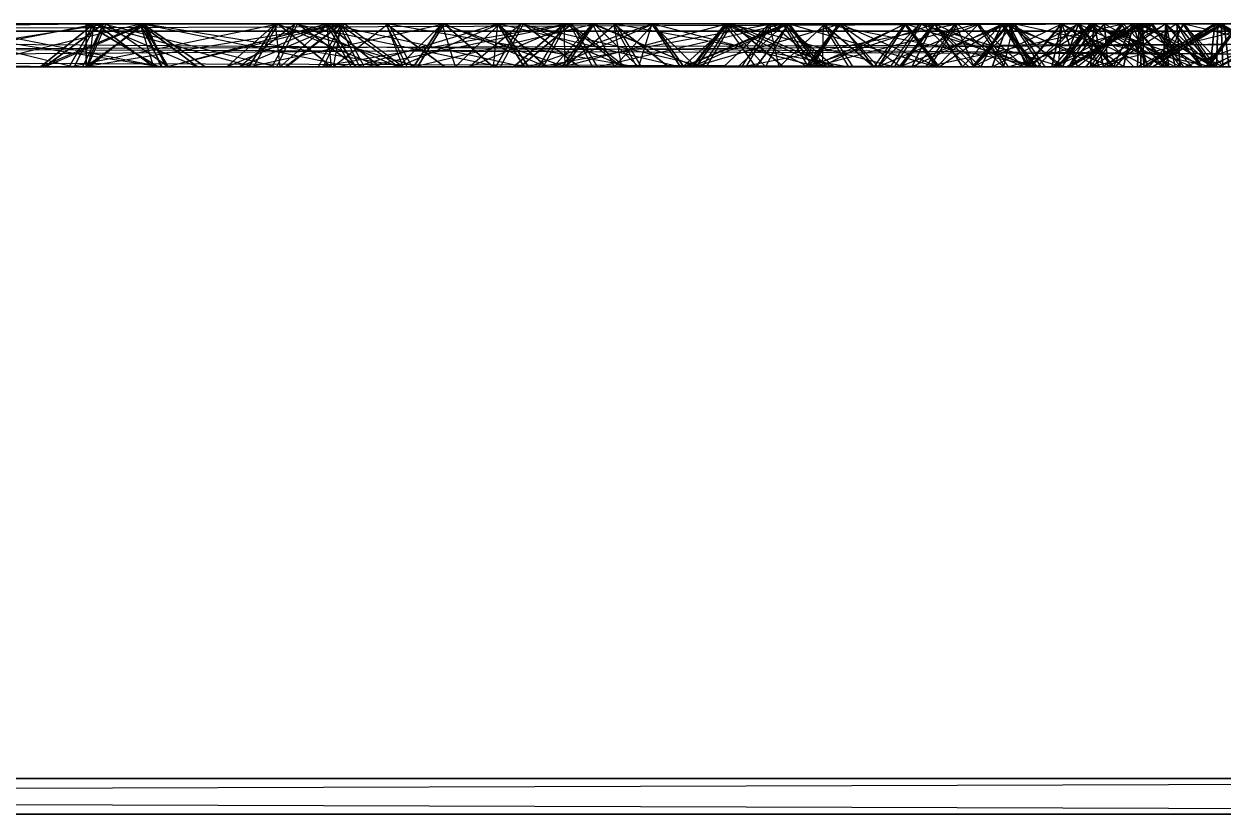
# Model space of a CAD drawing. Extents: x -14.5 to 19.3, y -2 to 15.6.
# Drawn here: x 4.485 to 6.171, y -0.55 to 0.56 of the extents above; entities that cross this region are included whole.
import ezdxf

# ---------------------------------------------------------------- set-up
doc = ezdxf.new("R2010")
doc.units = 0
doc.layers.add('UB3D', color=1, linetype='CONTINUOUS')

msp = doc.modelspace()

# ---------------------------------------------------------------- linework, layer by layer
at = {"layer": 'UB3D', "color": 2}
for points in [[(-12.573002, 0.56, 1.4732), (-12.573002, 0.5, 1.4224), (6.053666, 0.56, 1.4732)], [(-12.573002, 0.5, 1.4224), (6.053666, 0.56, 1.4732), (6.053666, 0.5, 1.4224)], [(-12.573002, 0.5, 1.6256), (-12.573002, 0.56, 1.5748), (6.053666, 0.5, 1.6256)], [(-12.573002, 0.56, 1.5748), (6.053666, 0.5, 1.6256), (6.053666, 0.56, 1.5748)], [(-12.573002, 0.56, 1.4732), (-12.573002, 0.56, 1.5748), (6.053666, 0.56, 1.4732)], [(-12.573002, 0.56, 1.5748), (6.053666, 0.56, 1.4732), (6.053666, 0.56, 1.5748)], [(-12.573002, 0.56, -13.7668), (-12.573002, 0.5, -13.8176), (6.053664, 0.56, -13.7668)], [(-12.573002, 0.5, -13.8176), (6.053664, 0.56, -13.7668), (6.053664, 0.5, -13.8176)], [(-12.573002, 0.5, -13.6144), (-12.573002, 0.56, -13.6652), (6.053664, 0.5, -13.6144)], [(-12.573002, 0.56, -13.6652), (6.053664, 0.5, -13.6144), (6.053664, 0.56, -13.6652)], [(-12.573002, 0.56, -13.7668), (-12.573002, 0.56, -13.6652), (6.053664, 0.56, -13.7668)], [(-12.573002, 0.56, -13.6652), (6.053664, 0.56, -13.7668), (6.053664, 0.56, -13.6652)], [(-0.508, 0.56, 2.785532), (-0.508, 0.5, 2.734732), (4.572, 0.56, 2.785532)], [(-0.508, 0.5, 2.734732), (4.572, 0.56, 2.785532), (4.572, 0.5, 2.734732)], [(-0.508, 0.5, 2.937932), (-0.508, 0.56, 2.887132), (4.572, 0.5, 2.937932)], [(-0.508, 0.56, 2.887132), (4.572, 0.5, 2.937932), (4.572, 0.56, 2.887132)], [(-0.508, 0.56, 2.785532), (-0.508, 0.56, 2.887132), (4.572, 0.56, 2.785532)], [(-0.508, 0.56, 2.887132), (4.572, 0.56, 2.785532), (4.572, 0.56, 2.887132)], [(4.242075, 0.56, 11.019267), (4.216292, 0.5, 10.975496), (4.60006, 0.56, 10.808397)], [(4.216292, 0.5, 10.975496), (4.60006, 0.56, 10.808397), (4.574277, 0.5, 10.764626)], [(4.242075, 0.56, 11.019267), (4.293639, 0.56, 11.106807), (4.60006, 0.56, 10.808397)], [(4.307808, 0.56, 10.112053), (4.276883, 0.5, 10.071751), (4.586153, 0.56, 9.898472)], [(4.276883, 0.5, 10.071751), (4.586153, 0.56, 9.898472), (4.555228, 0.5, 9.85817)], [(4.276883, 0.5, 3.644248), (4.307808, 0.56, 3.603946), (4.555228, 0.5, 3.857829)], [(4.319422, 0.5, 11.150578), (4.293639, 0.56, 11.106807), (4.677407, 0.5, 10.939708)], [(4.293639, 0.56, 11.106807), (4.677407, 0.5, 10.939708), (4.651624, 0.56, 10.895937)], [(4.293639, 0.56, 11.106807), (4.60006, 0.56, 10.808397), (4.651624, 0.56, 10.895937)], [(4.307808, 0.56, 10.112053), (4.369656, 0.56, 10.192657), (4.586153, 0.56, 9.898472)], [(4.307808, 0.56, 3.603946), (4.555228, 0.5, 3.857829), (4.586153, 0.56, 3.817527)], [(4.369656, 0.56, 3.523342), (4.307808, 0.56, 3.603946), (4.648001, 0.56, 3.736923)], [(4.307808, 0.56, 3.603946), (4.648001, 0.56, 3.736923), (4.586153, 0.56, 3.817527)], [(4.400581, 0.5, 10.232959), (4.369656, 0.56, 10.192657), (4.678926, 0.5, 10.019378)], [(4.369656, 0.56, 10.192657), (4.678926, 0.5, 10.019378), (4.648001, 0.56, 9.979076)], [(4.369656, 0.56, 10.192657), (4.586153, 0.56, 9.898472), (4.648001, 0.56, 9.979076)], [(4.369656, 0.56, 3.523342), (4.400581, 0.5, 3.48304), (4.648001, 0.56, 3.736923)], [(4.400581, 0.5, 3.48304), (4.648001, 0.56, 3.736923), (4.678926, 0.5, 3.696621)], [(4.507851, 0.5, 9.96996), (4.582758, 0.56, 9.901321), (4.548438, 0.5, 9.863867)], [(4.507851, 0.5, 9.96996), (4.576489, 0.5, 10.044866), (4.582758, 0.56, 9.901321)], [(4.507851, 0.5, 3.746039), (4.548438, 0.5, 3.852132), (4.582758, 0.56, 3.814678)], [(4.576489, 0.5, 3.671133), (4.507851, 0.5, 3.746039), (4.651396, 0.56, 3.739772)], [(4.507851, 0.5, 3.746039), (4.651396, 0.56, 3.739772), (4.582758, 0.56, 3.814678)], [(4.513481, 0.5, 2.847169), (4.567568, 0.5, 2.947057), (4.596706, 0.56, 2.905444)], [(4.571755, 0.5, 2.763945), (4.513481, 0.5, 2.847169), (4.65498, 0.56, 2.82222)], [(4.513481, 0.5, 2.847169), (4.65498, 0.56, 2.82222), (4.596706, 0.56, 2.905444)], [(4.513629, 0.5, 10.869809), (4.596343, 0.56, 10.81081), (4.566843, 0.5, 10.769453)], [(4.513629, 0.5, 10.869809), (4.572627, 0.5, 10.952523), (4.596343, 0.56, 10.81081)], [(4.582758, 0.56, 9.901321), (4.548438, 0.5, 9.863867), (4.841428, 0.56, 9.664294)], [(4.548438, 0.5, 9.863867), (4.841428, 0.56, 9.664294), (4.807108, 0.5, 9.62684)], [(4.548438, 0.5, 3.852132), (4.582758, 0.56, 3.814678), (4.807108, 0.5, 4.089159)], [(4.586153, 0.56, 9.898472), (4.555228, 0.5, 9.85817), (4.666757, 0.5, 9.836623)], [(4.555228, 0.5, 3.857829), (4.586153, 0.56, 3.817527), (4.666757, 0.5, 3.879376)], [(4.596343, 0.56, 10.81081), (4.566843, 0.5, 10.769453), (4.934588, 0.56, 10.569543)], [(4.566843, 0.5, 10.769453), (4.934588, 0.56, 10.569543), (4.905088, 0.5, 10.528186)], [(4.567568, 0.5, 2.947057), (4.596706, 0.56, 2.905444), (4.839868, 0.5, 3.137724)], [(4.571755, 0.5, 2.763945), (4.65498, 0.56, 2.82222), (4.684118, 0.5, 2.780607)], [(4.572, 0.56, 2.785532), (4.572, 0.5, 2.734732), (4.6736, 0.5, 2.785532)], [(4.572, 0.5, 2.937932), (4.572, 0.56, 2.887132), (4.6736, 0.5, 2.887132)], [(4.572, 0.56, 2.785532), (4.572, 0.56, 2.887132), (4.6736, 0.5, 2.785532)], [(4.572, 0.56, 2.887132), (4.6736, 0.5, 2.785532), (4.6736, 0.5, 2.887132)], [(4.572627, 0.5, 10.952523), (4.684841, 0.5, 10.934881), (4.655341, 0.56, 10.893524)], [(4.572627, 0.5, 10.952523), (4.596343, 0.56, 10.81081), (4.655341, 0.56, 10.893524)], [(4.60006, 0.56, 10.808397), (4.574277, 0.5, 10.764626), (4.687601, 0.5, 10.756832)], [(4.576489, 0.5, 10.044866), (4.685716, 0.5, 10.013681), (4.651396, 0.56, 9.976227)], [(4.576489, 0.5, 10.044866), (4.582758, 0.56, 9.901321), (4.651396, 0.56, 9.976227)], [(4.576489, 0.5, 3.671133), (4.651396, 0.56, 3.739772), (4.685716, 0.5, 3.702318)], [(4.582758, 0.56, 9.901321), (4.651396, 0.56, 9.976227), (4.841428, 0.56, 9.664294)], [(4.582758, 0.56, 3.814678), (4.807108, 0.5, 4.089159), (4.841428, 0.56, 4.051705)], [(4.651396, 0.56, 3.739772), (4.582758, 0.56, 3.814678), (4.910066, 0.56, 3.976799)], [(4.582758, 0.56, 3.814678), (4.910066, 0.56, 3.976799), (4.841428, 0.56, 4.051705)], [(4.586153, 0.56, 9.898472), (4.648001, 0.56, 9.979076), (4.666757, 0.5, 9.836623)], [(4.648001, 0.56, 3.736923), (4.586153, 0.56, 3.817527), (4.728605, 0.5, 3.798772)], [(4.586153, 0.56, 3.817527), (4.728605, 0.5, 3.798772), (4.666757, 0.5, 3.879376)], [(4.596343, 0.56, 10.81081), (4.655341, 0.56, 10.893524), (4.934588, 0.56, 10.569543)], [(4.596706, 0.56, 2.905444), (4.839868, 0.5, 3.137724), (4.869006, 0.56, 3.096111)], [(4.65498, 0.56, 2.82222), (4.596706, 0.56, 2.905444), (4.92728, 0.56, 3.012887)], [(4.596706, 0.56, 2.905444), (4.92728, 0.56, 3.012887), (4.869006, 0.56, 3.096111)], [(4.60006, 0.56, 10.808397), (4.651624, 0.56, 10.895937), (4.687601, 0.5, 10.756832)], [(4.678926, 0.5, 10.019378), (4.648001, 0.56, 9.979076), (4.728605, 0.5, 9.917227)], [(4.648001, 0.56, 9.979076), (4.666757, 0.5, 9.836623), (4.728605, 0.5, 9.917227)], [(4.648001, 0.56, 3.736923), (4.678926, 0.5, 3.696621), (4.728605, 0.5, 3.798772)], [(4.685716, 0.5, 10.013681), (4.651396, 0.56, 9.976227), (4.944386, 0.5, 9.776654)], [(4.651396, 0.56, 9.976227), (4.944386, 0.5, 9.776654), (4.910066, 0.56, 9.7392)], [(4.651396, 0.56, 9.976227), (4.841428, 0.56, 9.664294), (4.910066, 0.56, 9.7392)], [(4.651396, 0.56, 3.739772), (4.685716, 0.5, 3.702318), (4.910066, 0.56, 3.976799)], [(4.677407, 0.5, 10.939708), (4.651624, 0.56, 10.895937), (4.739165, 0.5, 10.844372)], [(4.651624, 0.56, 10.895937), (4.687601, 0.5, 10.756832), (4.739165, 0.5, 10.844372)], [(4.65498, 0.56, 2.82222), (4.684118, 0.5, 2.780607), (4.92728, 0.56, 3.012887)], [(4.684841, 0.5, 10.934881), (4.655341, 0.56, 10.893524), (5.023086, 0.5, 10.693614)], [(4.655341, 0.56, 10.893524), (5.023086, 0.5, 10.693614), (4.993586, 0.56, 10.652257)], [(4.655341, 0.56, 10.893524), (4.934588, 0.56, 10.569543), (4.993586, 0.56, 10.652257)], [(4.684118, 0.5, 2.780607), (4.92728, 0.56, 3.012887), (4.956418, 0.5, 2.971274)], [(4.685716, 0.5, 3.702318), (4.910066, 0.56, 3.976799), (4.944386, 0.5, 3.939345)], [(4.769655, 0.5, 9.742335), (4.838294, 0.56, 9.667428), (4.80084, 0.5, 9.633108)], [(4.769655, 0.5, 9.742335), (4.844561, 0.5, 9.810973), (4.838294, 0.56, 9.667428)], [(4.769655, 0.5, 3.973664), (4.80084, 0.5, 4.082891), (4.838294, 0.56, 4.048571)], [(4.844561, 0.5, 3.905026), (4.769655, 0.5, 3.973664), (4.9132, 0.56, 3.979933)], [(4.769655, 0.5, 3.973664), (4.9132, 0.56, 3.979933), (4.838294, 0.56, 4.048571)], [(4.787435, 0.5, 3.029072), (4.833518, 0.5, 3.132895), (4.865831, 0.56, 3.093697)], [(4.852059, 0.5, 2.950676), (4.787435, 0.5, 3.029072), (4.930455, 0.56, 3.015301)], [(4.787435, 0.5, 3.029072), (4.930455, 0.56, 3.015301), (4.865831, 0.56, 3.093697)], [(4.838294, 0.56, 9.667428), (4.80084, 0.5, 9.633108), (5.075321, 0.56, 9.408758)], [(4.80084, 0.5, 9.633108), (5.075321, 0.56, 9.408758), (5.037867, 0.5, 9.374438)], [(4.80084, 0.5, 4.082891), (4.838294, 0.56, 4.048571), (5.037867, 0.5, 4.341561)], [(4.841428, 0.56, 9.664294), (4.807108, 0.5, 9.62684), (4.916335, 0.5, 9.595655)], [(4.807108, 0.5, 4.089159), (4.841428, 0.56, 4.051705), (4.916335, 0.5, 4.120344)], [(4.833518, 0.5, 3.132895), (4.865831, 0.56, 3.093697), (5.154108, 0.5, 3.397169)], [(4.844561, 0.5, 9.810973), (4.838294, 0.56, 9.667428), (4.9132, 0.56, 9.736066)], [(4.838294, 0.56, 9.667428), (4.9132, 0.56, 9.736066), (5.075321, 0.56, 9.408758)], [(4.838294, 0.56, 4.048571), (5.037867, 0.5, 4.341561), (5.075321, 0.56, 4.307241)], [(4.9132, 0.56, 3.979933), (4.838294, 0.56, 4.048571), (5.150227, 0.56, 4.238603)], [(4.838294, 0.56, 4.048571), (5.150227, 0.56, 4.238603), (5.075321, 0.56, 4.307241)], [(4.839868, 0.5, 3.137724), (4.869006, 0.56, 3.096111), (4.952231, 0.5, 3.154386)], [(4.841428, 0.56, 9.664294), (4.910066, 0.56, 9.7392), (4.916335, 0.5, 9.595655)], [(4.910066, 0.56, 3.976799), (4.841428, 0.56, 4.051705), (4.984973, 0.5, 4.045438)], [(4.841428, 0.56, 4.051705), (4.984973, 0.5, 4.045438), (4.916335, 0.5, 4.120344)], [(4.844561, 0.5, 9.810973), (4.950654, 0.5, 9.770386), (4.9132, 0.56, 9.736066)], [(4.844561, 0.5, 3.905026), (4.9132, 0.56, 3.979933), (4.950654, 0.5, 3.945613)], [(4.852059, 0.5, 2.950676), (4.930455, 0.56, 3.015301), (4.962768, 0.5, 2.976103)], [(4.85384, 0.5, 10.638255), (4.931096, 0.56, 10.572272), (4.898104, 0.5, 10.533644)], [(4.85384, 0.5, 10.638255), (4.919822, 0.5, 10.715511), (4.931096, 0.56, 10.572272)], [(4.865831, 0.56, 3.093697), (5.154108, 0.5, 3.397169), (5.186421, 0.56, 3.357971)], [(4.930455, 0.56, 3.015301), (4.865831, 0.56, 3.093697), (5.251045, 0.56, 3.279575)], [(4.865831, 0.56, 3.093697), (5.251045, 0.56, 3.279575), (5.186421, 0.56, 3.357971)], [(4.92728, 0.56, 3.012887), (4.869006, 0.56, 3.096111), (5.010505, 0.5, 3.071162)], [(4.869006, 0.56, 3.096111), (5.010505, 0.5, 3.071162), (4.952231, 0.5, 3.154386)], [(4.931096, 0.56, 10.572272), (4.898104, 0.5, 10.533644), (5.247025, 0.56, 10.302443)], [(4.898104, 0.5, 10.533644), (5.247025, 0.56, 10.302443), (5.214033, 0.5, 10.263815)], [(4.934588, 0.56, 10.569543), (4.905088, 0.5, 10.528186), (5.017302, 0.5, 10.510544)], [(4.944386, 0.5, 9.776654), (4.910066, 0.56, 9.7392), (4.984973, 0.5, 9.670561)], [(4.910066, 0.56, 9.7392), (4.916335, 0.5, 9.595655), (4.984973, 0.5, 9.670561)], [(4.910066, 0.56, 3.976799), (4.944386, 0.5, 3.939345), (4.984973, 0.5, 4.045438)], [(4.950654, 0.5, 9.770386), (4.9132, 0.56, 9.736066), (5.187681, 0.5, 9.511716)], [(4.9132, 0.56, 9.736066), (5.187681, 0.5, 9.511716), (5.150227, 0.56, 9.477396)], [(4.9132, 0.56, 9.736066), (5.075321, 0.56, 9.408758), (5.150227, 0.56, 9.477396)], [(4.9132, 0.56, 3.979933), (4.950654, 0.5, 3.945613), (5.150227, 0.56, 4.238603)], [(4.919822, 0.5, 10.715511), (5.03007, 0.5, 10.688156), (4.997078, 0.56, 10.649528)], [(4.919822, 0.5, 10.715511), (4.931096, 0.56, 10.572272), (4.997078, 0.56, 10.649528)], [(4.92728, 0.56, 3.012887), (4.956418, 0.5, 2.971274), (5.010505, 0.5, 3.071162)], [(4.930455, 0.56, 3.015301), (4.962768, 0.5, 2.976103), (5.251045, 0.56, 3.279575)], [(4.931096, 0.56, 10.572272), (4.997078, 0.56, 10.649528), (5.247025, 0.56, 10.302443)], [(4.934588, 0.56, 10.569543), (4.993586, 0.56, 10.652257), (5.017302, 0.5, 10.510544)], [(4.950654, 0.5, 3.945613), (5.150227, 0.56, 4.238603), (5.187681, 0.5, 4.204283)], [(4.962768, 0.5, 2.976103), (5.251045, 0.56, 3.279575), (5.283358, 0.5, 3.240377)], [(5.023086, 0.5, 10.693614), (4.993586, 0.56, 10.652257), (5.0763, 0.5, 10.593258)], [(4.993586, 0.56, 10.652257), (5.017302, 0.5, 10.510544), (5.0763, 0.5, 10.593258)], [(5.03007, 0.5, 10.688156), (4.997078, 0.56, 10.649528), (5.345999, 0.5, 10.418327)], [(4.997078, 0.56, 10.649528), (5.345999, 0.5, 10.418327), (5.313007, 0.56, 10.379699)], [(4.997078, 0.56, 10.649528), (5.247025, 0.56, 10.302443), (5.313007, 0.56, 10.379699)], [(5.010623, 0.5, 9.492757), (5.072472, 0.56, 9.412153), (5.03217, 0.5, 9.381228)], [(5.010623, 0.5, 9.492757), (5.091227, 0.5, 9.554605), (5.072472, 0.56, 9.412153)], [(5.010623, 0.5, 4.223242), (5.03217, 0.5, 4.334771), (5.072472, 0.56, 4.303846)], [(5.091227, 0.5, 4.161394), (5.010623, 0.5, 4.223242), (5.153076, 0.56, 4.241998)], [(5.010623, 0.5, 4.223242), (5.153076, 0.56, 4.241998), (5.072472, 0.56, 4.303846)], [(5.072472, 0.56, 9.412153), (5.03217, 0.5, 9.381228), (5.286053, 0.56, 9.133808)], [(5.03217, 0.5, 9.381228), (5.286053, 0.56, 9.133808), (5.245751, 0.5, 9.102883)], [(5.03217, 0.5, 4.334771), (5.072472, 0.56, 4.303846), (5.245751, 0.5, 4.613116)], [(5.075321, 0.56, 9.408758), (5.037867, 0.5, 9.374438), (5.14396, 0.5, 9.333851)], [(5.037867, 0.5, 4.341561), (5.075321, 0.56, 4.307241), (5.14396, 0.5, 4.382148)], [(5.091227, 0.5, 9.554605), (5.072472, 0.56, 9.412153), (5.153076, 0.56, 9.474001)], [(5.072472, 0.56, 9.412153), (5.153076, 0.56, 9.474001), (5.286053, 0.56, 9.133808)], [(5.072472, 0.56, 4.303846), (5.245751, 0.5, 4.613116), (5.286053, 0.56, 4.582191)], [(5.153076, 0.56, 4.241998), (5.072472, 0.56, 4.303846), (5.366657, 0.56, 4.520343)], [(5.072472, 0.56, 4.303846), (5.366657, 0.56, 4.520343), (5.286053, 0.56, 4.582191)], [(5.075321, 0.56, 9.408758), (5.150227, 0.56, 9.477396), (5.14396, 0.5, 9.333851)], [(5.150227, 0.56, 4.238603), (5.075321, 0.56, 4.307241), (5.218866, 0.5, 4.31351)], [(5.075321, 0.56, 4.307241), (5.218866, 0.5, 4.31351), (5.14396, 0.5, 4.382148)], [(5.091227, 0.5, 9.554605), (5.193378, 0.5, 9.504926), (5.153076, 0.56, 9.474001)], [(5.091227, 0.5, 4.161394), (5.153076, 0.56, 4.241998), (5.193378, 0.5, 4.211073)], [(5.110661, 0.5, 3.283794), (5.147521, 0.5, 3.391239), (5.183127, 0.56, 3.355006)], [(5.181873, 0.5, 3.211328), (5.110661, 0.5, 3.283794), (5.254339, 0.56, 3.28254)], [(5.110661, 0.5, 3.283794), (5.254339, 0.56, 3.28254), (5.183127, 0.56, 3.355006)], [(5.150227, 0.56, 9.477396), (5.14396, 0.5, 9.333851), (5.218866, 0.5, 9.402489)], [(5.147521, 0.5, 3.391239), (5.183127, 0.56, 3.355006), (5.443859, 0.5, 3.682449)], [(5.187681, 0.5, 9.511716), (5.150227, 0.56, 9.477396), (5.218866, 0.5, 9.402489)], [(5.150227, 0.56, 4.238603), (5.187681, 0.5, 4.204283), (5.218866, 0.5, 4.31351)], [(5.193378, 0.5, 9.504926), (5.153076, 0.56, 9.474001), (5.406959, 0.5, 9.226581)], [(5.153076, 0.56, 9.474001), (5.406959, 0.5, 9.226581), (5.366657, 0.56, 9.195656)], [(5.153076, 0.56, 9.474001), (5.286053, 0.56, 9.133808), (5.366657, 0.56, 9.195656)], [(5.153076, 0.56, 4.241998), (5.193378, 0.5, 4.211073), (5.366657, 0.56, 4.520343)], [(5.154108, 0.5, 3.397169), (5.186421, 0.56, 3.357971), (5.264817, 0.5, 3.422596)], [(5.172571, 0.5, 10.377931), (5.243783, 0.56, 10.305465), (5.20755, 0.5, 10.269859)], [(5.172571, 0.5, 10.377931), (5.245037, 0.5, 10.449143), (5.243783, 0.56, 10.305465)], [(5.181873, 0.5, 3.211328), (5.254339, 0.56, 3.28254), (5.289945, 0.5, 3.246307)], [(5.183127, 0.56, 3.355006), (5.443859, 0.5, 3.682449), (5.479465, 0.56, 3.646216)], [(5.254339, 0.56, 3.28254), (5.183127, 0.56, 3.355006), (5.550677, 0.56, 3.57375)], [(5.183127, 0.56, 3.355006), (5.550677, 0.56, 3.57375), (5.479465, 0.56, 3.646216)], [(5.251045, 0.56, 3.279575), (5.186421, 0.56, 3.357971), (5.329441, 0.5, 3.3442)], [(5.186421, 0.56, 3.357971), (5.329441, 0.5, 3.3442), (5.264817, 0.5, 3.422596)], [(5.193378, 0.5, 4.211073), (5.366657, 0.56, 4.520343), (5.406959, 0.5, 4.489418)], [(5.243783, 0.56, 10.305465), (5.20755, 0.5, 10.269859), (5.534993, 0.56, 10.009127)], [(5.20755, 0.5, 10.269859), (5.534993, 0.56, 10.009127), (5.49876, 0.5, 9.973521)], [(5.247025, 0.56, 10.302443), (5.214033, 0.5, 10.263815), (5.324281, 0.5, 10.23646)], [(5.228922, 0.5, 9.223126), (5.283511, 0.56, 9.137438), (5.240667, 0.5, 9.110143)], [(5.228922, 0.5, 9.223126), (5.31461, 0.5, 9.277714), (5.283511, 0.56, 9.137438)], [(5.228922, 0.5, 4.492873), (5.240667, 0.5, 4.605856), (5.283511, 0.56, 4.578561)], [(5.31461, 0.5, 4.438285), (5.228922, 0.5, 4.492873), (5.369199, 0.56, 4.523973)], [(5.228922, 0.5, 4.492873), (5.369199, 0.56, 4.523973), (5.283511, 0.56, 4.578561)], [(5.283511, 0.56, 9.137438), (5.240667, 0.5, 9.110143), (5.47202, 0.56, 8.841539)], [(5.240667, 0.5, 9.110143), (5.47202, 0.56, 8.841539), (5.429176, 0.5, 8.814244)], [(5.240667, 0.5, 4.605856), (5.283511, 0.56, 4.578561), (5.429176, 0.5, 4.901756)], [(5.245037, 0.5, 10.449143), (5.243783, 0.56, 10.305465), (5.316249, 0.56, 10.376677)], [(5.243783, 0.56, 10.305465), (5.316249, 0.56, 10.376677), (5.534993, 0.56, 10.009127)], [(5.245037, 0.5, 10.449143), (5.352482, 0.5, 10.412283), (5.316249, 0.56, 10.376677)], [(5.286053, 0.56, 9.133808), (5.245751, 0.5, 9.102883), (5.347902, 0.5, 9.053204)], [(5.245751, 0.5, 4.613116), (5.286053, 0.56, 4.582191), (5.347902, 0.5, 4.662795)], [(5.247025, 0.56, 10.302443), (5.313007, 0.56, 10.379699), (5.324281, 0.5, 10.23646)], [(5.251045, 0.56, 3.279575), (5.283358, 0.5, 3.240377), (5.329441, 0.5, 3.3442)], [(5.254339, 0.56, 3.28254), (5.289945, 0.5, 3.246307), (5.550677, 0.56, 3.57375)], [(5.31461, 0.5, 9.277714), (5.283511, 0.56, 9.137438), (5.369199, 0.56, 9.192026)], [(5.283511, 0.56, 9.137438), (5.369199, 0.56, 9.192026), (5.47202, 0.56, 8.841539)], [(5.283511, 0.56, 4.578561), (5.429176, 0.5, 4.901756), (5.47202, 0.56, 4.874461)], [(5.369199, 0.56, 4.523973), (5.283511, 0.56, 4.578561), (5.557708, 0.56, 4.819873)], [(5.283511, 0.56, 4.578561), (5.557708, 0.56, 4.819873), (5.47202, 0.56, 4.874461)], [(5.286053, 0.56, 9.133808), (5.366657, 0.56, 9.195656), (5.347902, 0.5, 9.053204)], [(5.366657, 0.56, 4.520343), (5.286053, 0.56, 4.582191), (5.428506, 0.5, 4.600947)], [(5.286053, 0.56, 4.582191), (5.428506, 0.5, 4.600947), (5.347902, 0.5, 4.662795)], [(5.289945, 0.5, 3.246307), (5.550677, 0.56, 3.57375), (5.586283, 0.5, 3.537517)], [(5.345999, 0.5, 10.418327), (5.313007, 0.56, 10.379699), (5.390263, 0.5, 10.313716)], [(5.313007, 0.56, 10.379699), (5.324281, 0.5, 10.23646), (5.390263, 0.5, 10.313716)], [(5.31461, 0.5, 9.277714), (5.412043, 0.5, 9.219321), (5.369199, 0.56, 9.192026)], [(5.31461, 0.5, 4.438285), (5.369199, 0.56, 4.523973), (5.412043, 0.5, 4.496678)], [(5.352482, 0.5, 10.412283), (5.316249, 0.56, 10.376677), (5.643692, 0.5, 10.115945)], [(5.316249, 0.56, 10.376677), (5.643692, 0.5, 10.115945), (5.607459, 0.56, 10.080339)], [(5.316249, 0.56, 10.376677), (5.534993, 0.56, 10.009127), (5.607459, 0.56, 10.080339)], [(5.366657, 0.56, 9.195656), (5.347902, 0.5, 9.053204), (5.428506, 0.5, 9.115052)], [(5.406959, 0.5, 9.226581), (5.366657, 0.56, 9.195656), (5.428506, 0.5, 9.115052)], [(5.366657, 0.56, 4.520343), (5.406959, 0.5, 4.489418), (5.428506, 0.5, 4.600947)], [(5.412043, 0.5, 9.219321), (5.369199, 0.56, 9.192026), (5.600552, 0.5, 8.923422)], [(5.369199, 0.56, 9.192026), (5.600552, 0.5, 8.923422), (5.557708, 0.56, 8.896127)], [(5.369199, 0.56, 9.192026), (5.47202, 0.56, 8.841539), (5.557708, 0.56, 8.896127)], [(5.369199, 0.56, 4.523973), (5.412043, 0.5, 4.496678), (5.557708, 0.56, 4.819873)], [(5.41046, 0.5, 3.565718), (5.437815, 0.5, 3.675966), (5.476443, 0.56, 3.642974)], [(5.487716, 0.5, 3.499736), (5.41046, 0.5, 3.565718), (5.553699, 0.56, 3.576992)], [(5.41046, 0.5, 3.565718), (5.553699, 0.56, 3.576992), (5.476443, 0.56, 3.642974)], [(5.412043, 0.5, 4.496678), (5.557708, 0.56, 4.819873), (5.600552, 0.5, 4.792578)], [(5.422892, 0.5, 8.935496), (5.469805, 0.56, 8.845377), (5.424745, 0.5, 8.82192)], [(5.422892, 0.5, 8.935496), (5.51301, 0.5, 8.982408), (5.469805, 0.56, 8.845377)], [(5.422892, 0.5, 4.780504), (5.424745, 0.5, 4.89408), (5.469805, 0.56, 4.870623)], [(5.51301, 0.5, 4.733592), (5.422892, 0.5, 4.780504), (5.559923, 0.56, 4.823711)], [(5.422892, 0.5, 4.780504), (5.559923, 0.56, 4.823711), (5.469805, 0.56, 4.870623)], [(5.469805, 0.56, 8.845377), (5.424745, 0.5, 8.82192), (5.631808, 0.56, 8.534173)], [(5.424745, 0.5, 8.82192), (5.631808, 0.56, 8.534173), (5.586748, 0.5, 8.510716)], [(5.424745, 0.5, 4.89408), (5.469805, 0.56, 4.870623), (5.586748, 0.5, 5.205283)], [(5.47202, 0.56, 8.841539), (5.429176, 0.5, 8.814244), (5.526609, 0.5, 8.755851)], [(5.429176, 0.5, 4.901756), (5.47202, 0.56, 4.874461), (5.526609, 0.5, 4.960149)], [(5.437815, 0.5, 3.675966), (5.476443, 0.56, 3.642974), (5.707644, 0.5, 3.991895)], [(5.443859, 0.5, 3.682449), (5.479465, 0.56, 3.646216), (5.551931, 0.5, 3.717428)], [(5.467403, 0.5, 10.090817), (5.532028, 0.56, 10.012421), (5.49283, 0.5, 9.980108)], [(5.467403, 0.5, 10.090817), (5.545799, 0.5, 10.155441), (5.532028, 0.56, 10.012421)], [(5.51301, 0.5, 8.982408), (5.469805, 0.56, 8.845377), (5.559923, 0.56, 8.892289)], [(5.469805, 0.56, 8.845377), (5.559923, 0.56, 8.892289), (5.631808, 0.56, 8.534173)], [(5.469805, 0.56, 4.870623), (5.586748, 0.5, 5.205283), (5.631808, 0.56, 5.181826)], [(5.559923, 0.56, 4.823711), (5.469805, 0.56, 4.870623), (5.721926, 0.56, 5.134914)], [(5.469805, 0.56, 4.870623), (5.721926, 0.56, 5.134914), (5.631808, 0.56, 5.181826)], [(5.47202, 0.56, 8.841539), (5.557708, 0.56, 8.896127), (5.526609, 0.5, 8.755851)], [(5.557708, 0.56, 4.819873), (5.47202, 0.56, 4.874461), (5.612297, 0.5, 4.905561)], [(5.47202, 0.56, 4.874461), (5.612297, 0.5, 4.905561), (5.526609, 0.5, 4.960149)], [(5.476443, 0.56, 3.642974), (5.707644, 0.5, 3.991895), (5.746272, 0.56, 3.958903)], [(5.553699, 0.56, 3.576992), (5.476443, 0.56, 3.642974), (5.823528, 0.56, 3.892921)], [(5.476443, 0.56, 3.642974), (5.823528, 0.56, 3.892921), (5.746272, 0.56, 3.958903)], [(5.550677, 0.56, 3.57375), (5.479465, 0.56, 3.646216), (5.623143, 0.5, 3.644962)], [(5.479465, 0.56, 3.646216), (5.623143, 0.5, 3.644962), (5.551931, 0.5, 3.717428)], [(5.487716, 0.5, 3.499736), (5.553699, 0.56, 3.576992), (5.592327, 0.5, 3.544)], [(5.532028, 0.56, 10.012421), (5.49283, 0.5, 9.980108), (5.796302, 0.56, 9.691831)], [(5.49283, 0.5, 9.980108), (5.796302, 0.56, 9.691831), (5.757104, 0.5, 9.659518)], [(5.534993, 0.56, 10.009127), (5.49876, 0.5, 9.973521), (5.606205, 0.5, 9.936661)], [(5.51301, 0.5, 8.982408), (5.604983, 0.5, 8.915746), (5.559923, 0.56, 8.892289)], [(5.51301, 0.5, 4.733592), (5.559923, 0.56, 4.823711), (5.604983, 0.5, 4.800254)], [(5.557708, 0.56, 8.896127), (5.526609, 0.5, 8.755851), (5.612297, 0.5, 8.810439)], [(5.545799, 0.5, 10.155441), (5.532028, 0.56, 10.012421), (5.610424, 0.56, 10.077045)], [(5.532028, 0.56, 10.012421), (5.610424, 0.56, 10.077045), (5.796302, 0.56, 9.691831)], [(5.534993, 0.56, 10.009127), (5.607459, 0.56, 10.080339), (5.606205, 0.5, 9.936661)], [(5.545799, 0.5, 10.155441), (5.649622, 0.5, 10.109358), (5.610424, 0.56, 10.077045)], [(5.550677, 0.56, 3.57375), (5.586283, 0.5, 3.537517), (5.623143, 0.5, 3.644962)], [(5.553699, 0.56, 3.576992), (5.592327, 0.5, 3.544), (5.823528, 0.56, 3.892921)], [(5.600552, 0.5, 8.923422), (5.557708, 0.56, 8.896127), (5.612297, 0.5, 8.810439)], [(5.557708, 0.56, 4.819873), (5.600552, 0.5, 4.792578), (5.612297, 0.5, 4.905561)], [(5.604983, 0.5, 8.915746), (5.559923, 0.56, 8.892289), (5.766986, 0.5, 8.604542)], [(5.559923, 0.56, 8.892289), (5.766986, 0.5, 8.604542), (5.721926, 0.56, 8.581085)], [(5.559923, 0.56, 8.892289), (5.631808, 0.56, 8.534173), (5.721926, 0.56, 8.581085)], [(5.559923, 0.56, 4.823711), (5.604983, 0.5, 4.800254), (5.721926, 0.56, 5.134914)], [(5.591055, 0.5, 8.632054), (5.629935, 0.56, 8.538189), (5.583002, 0.5, 8.518749)], [(5.629935, 0.56, 8.538189), (5.583002, 0.5, 8.518749), (5.764197, 0.56, 8.21405)], [(5.583002, 0.5, 8.518749), (5.764197, 0.56, 8.21405), (5.717264, 0.5, 8.19461)], [(5.591055, 0.5, 5.083945), (5.583002, 0.5, 5.19725), (5.629935, 0.56, 5.17781)], [(5.583002, 0.5, 5.19725), (5.629935, 0.56, 5.17781), (5.717264, 0.5, 5.521389)], [(5.631808, 0.56, 8.534173), (5.586748, 0.5, 8.510716), (5.678721, 0.5, 8.444054)], [(5.586748, 0.5, 5.205283), (5.631808, 0.56, 5.181826), (5.678721, 0.5, 5.271945)], [(5.591055, 0.5, 8.632054), (5.684919, 0.5, 8.670934), (5.629935, 0.56, 8.538189)], [(5.684919, 0.5, 5.045065), (5.591055, 0.5, 5.083945), (5.723799, 0.56, 5.13893)], [(5.591055, 0.5, 5.083945), (5.723799, 0.56, 5.13893), (5.629935, 0.56, 5.17781)], [(5.592327, 0.5, 3.544), (5.823528, 0.56, 3.892921), (5.862156, 0.5, 3.859929)], [(5.604983, 0.5, 4.800254), (5.721926, 0.56, 5.134914), (5.766986, 0.5, 5.111457)], [(5.607459, 0.56, 10.080339), (5.606205, 0.5, 9.936661), (5.678671, 0.5, 10.007873)], [(5.643692, 0.5, 10.115945), (5.607459, 0.56, 10.080339), (5.678671, 0.5, 10.007873)], [(5.649622, 0.5, 10.109358), (5.610424, 0.56, 10.077045), (5.913896, 0.5, 9.788768)], [(5.610424, 0.56, 10.077045), (5.913896, 0.5, 9.788768), (5.874698, 0.56, 9.756455)], [(5.610424, 0.56, 10.077045), (5.796302, 0.56, 9.691831), (5.874698, 0.56, 9.756455)], [(5.684919, 0.5, 8.670934), (5.629935, 0.56, 8.538189), (5.723799, 0.56, 8.577069)], [(5.629935, 0.56, 8.538189), (5.723799, 0.56, 8.577069), (5.764197, 0.56, 8.21405)], [(5.629935, 0.56, 5.17781), (5.717264, 0.5, 5.521389), (5.764197, 0.56, 5.501949)], [(5.723799, 0.56, 5.13893), (5.629935, 0.56, 5.17781), (5.858061, 0.56, 5.463069)], [(5.629935, 0.56, 5.17781), (5.858061, 0.56, 5.463069), (5.764197, 0.56, 5.501949)], [(5.631808, 0.56, 8.534173), (5.721926, 0.56, 8.581085), (5.678721, 0.5, 8.444054)], [(5.721926, 0.56, 5.134914), (5.631808, 0.56, 5.181826), (5.768839, 0.5, 5.225033)], [(5.631808, 0.56, 5.181826), (5.768839, 0.5, 5.225033), (5.678721, 0.5, 5.271945)], [(5.721926, 0.56, 8.581085), (5.678721, 0.5, 8.444054), (5.768839, 0.5, 8.490966)], [(5.684544, 0.5, 3.872697), (5.702186, 0.5, 3.984911), (5.743543, 0.56, 3.955411)], [(5.767258, 0.5, 3.813699), (5.684544, 0.5, 3.872697), (5.826257, 0.56, 3.896413)], [(5.684544, 0.5, 3.872697), (5.826257, 0.56, 3.896413), (5.743543, 0.56, 3.955411)], [(5.684919, 0.5, 8.670934), (5.770732, 0.5, 8.596509), (5.723799, 0.56, 8.577069)], [(5.684919, 0.5, 5.045065), (5.723799, 0.56, 5.13893), (5.770732, 0.5, 5.11949)], [(5.702186, 0.5, 3.984911), (5.743543, 0.56, 3.955411), (5.943453, 0.5, 4.323156)], [(5.707644, 0.5, 3.991895), (5.746272, 0.56, 3.958903), (5.812255, 0.5, 4.036159)], [(5.73213, 0.5, 8.315112), (5.762681, 0.56, 8.218215), (5.714232, 0.5, 8.202939)], [(5.762681, 0.56, 8.218215), (5.714232, 0.5, 8.202939), (5.868183, 0.56, 7.883608)], [(5.714232, 0.5, 8.202939), (5.868183, 0.56, 7.883608), (5.819734, 0.5, 7.868332)], [(5.73213, 0.5, 5.400887), (5.714232, 0.5, 5.51306), (5.762681, 0.56, 5.497784)], [(5.714232, 0.5, 5.51306), (5.762681, 0.56, 5.497784), (5.819734, 0.5, 5.847667)], [(5.764197, 0.56, 8.21405), (5.717264, 0.5, 8.19461), (5.803077, 0.5, 8.120185)], [(5.717264, 0.5, 5.521389), (5.764197, 0.56, 5.501949), (5.803077, 0.5, 5.595814)], [(5.766986, 0.5, 8.604542), (5.721926, 0.56, 8.581085), (5.768839, 0.5, 8.490966)], [(5.721926, 0.56, 5.134914), (5.766986, 0.5, 5.111457), (5.768839, 0.5, 5.225033)], [(5.770732, 0.5, 8.596509), (5.723799, 0.56, 8.577069), (5.904994, 0.5, 8.27237)], [(5.723799, 0.56, 8.577069), (5.904994, 0.5, 8.27237), (5.858061, 0.56, 8.25293)], [(5.723799, 0.56, 8.577069), (5.764197, 0.56, 8.21405), (5.858061, 0.56, 8.25293)], [(5.723799, 0.56, 5.13893), (5.770732, 0.5, 5.11949), (5.858061, 0.56, 5.463069)], [(5.73213, 0.5, 8.315112), (5.829026, 0.5, 8.345662), (5.762681, 0.56, 8.218215)], [(5.829026, 0.5, 5.370337), (5.73213, 0.5, 5.400887), (5.859577, 0.56, 5.467234)], [(5.73213, 0.5, 5.400887), (5.859577, 0.56, 5.467234), (5.762681, 0.56, 5.497784)], [(5.736089, 0.5, 9.7791), (5.793635, 0.56, 9.69537), (5.75177, 0.5, 9.666597)], [(5.736089, 0.5, 9.7791), (5.819819, 0.5, 9.836646), (5.793635, 0.56, 9.69537)], [(5.743543, 0.56, 3.955411), (5.943453, 0.5, 4.323156), (5.98481, 0.56, 4.293656)], [(5.826257, 0.56, 3.896413), (5.743543, 0.56, 3.955411), (6.067524, 0.56, 4.234658)], [(5.743543, 0.56, 3.955411), (6.067524, 0.56, 4.234658), (5.98481, 0.56, 4.293656)], [(5.823528, 0.56, 3.892921), (5.746272, 0.56, 3.958903), (5.889511, 0.5, 3.970177)], [(5.746272, 0.56, 3.958903), (5.889511, 0.5, 3.970177), (5.812255, 0.5, 4.036159)], [(5.793635, 0.56, 9.69537), (5.75177, 0.5, 9.666597), (6.028963, 0.56, 9.352966)], [(5.75177, 0.5, 9.666597), (6.028963, 0.56, 9.352966), (5.987098, 0.5, 9.324193)], [(5.796302, 0.56, 9.691831), (5.757104, 0.5, 9.659518), (5.860927, 0.5, 9.613435)], [(5.829026, 0.5, 8.345662), (5.762681, 0.56, 8.218215), (5.859577, 0.56, 8.248765)], [(5.762681, 0.56, 8.218215), (5.859577, 0.56, 8.248765), (5.868183, 0.56, 7.883608)], [(5.762681, 0.56, 5.497784), (5.819734, 0.5, 5.847667), (5.868183, 0.56, 5.832391)], [(5.859577, 0.56, 5.467234), (5.762681, 0.56, 5.497784), (5.965079, 0.56, 5.801841)], [(5.762681, 0.56, 5.497784), (5.965079, 0.56, 5.801841), (5.868183, 0.56, 5.832391)], [(5.764197, 0.56, 8.21405), (5.858061, 0.56, 8.25293), (5.803077, 0.5, 8.120185)], [(5.858061, 0.56, 5.463069), (5.764197, 0.56, 5.501949), (5.896941, 0.5, 5.556934)], [(5.764197, 0.56, 5.501949), (5.896941, 0.5, 5.556934), (5.803077, 0.5, 5.595814)], [(5.767258, 0.5, 3.813699), (5.826257, 0.56, 3.896413), (5.867614, 0.5, 3.866913)], [(5.770732, 0.5, 5.11949), (5.858061, 0.56, 5.463069), (5.904994, 0.5, 5.443629)], [(5.819819, 0.5, 9.836646), (5.793635, 0.56, 9.69537), (5.877365, 0.56, 9.752916)], [(5.793635, 0.56, 9.69537), (5.877365, 0.56, 9.752916), (6.028963, 0.56, 9.352966)], [(5.796302, 0.56, 9.691831), (5.874698, 0.56, 9.756455), (5.860927, 0.5, 9.613435)], [(5.858061, 0.56, 8.25293), (5.803077, 0.5, 8.120185), (5.896941, 0.5, 8.159065)], [(5.845047, 0.5, 7.98708), (5.867036, 0.56, 7.887889), (5.81744, 0.5, 7.876894)], [(5.867036, 0.56, 7.887889), (5.81744, 0.5, 7.876894), (5.942972, 0.56, 7.54536)], [(5.81744, 0.5, 7.876894), (5.942972, 0.56, 7.54536), (5.893376, 0.5, 7.534365)], [(5.845047, 0.5, 5.728919), (5.81744, 0.5, 5.839105), (5.867036, 0.56, 5.82811)], [(5.81744, 0.5, 5.839105), (5.867036, 0.56, 5.82811), (5.893376, 0.5, 6.181634)], [(5.868183, 0.56, 7.883608), (5.819734, 0.5, 7.868332), (5.898734, 0.5, 7.786711)], [(5.819734, 0.5, 5.847667), (5.868183, 0.56, 5.832391), (5.898734, 0.5, 5.929288)], [(5.819819, 0.5, 9.836646), (5.91923, 0.5, 9.781689), (5.877365, 0.56, 9.752916)], [(5.823528, 0.56, 3.892921), (5.862156, 0.5, 3.859929), (5.889511, 0.5, 3.970177)], [(5.826257, 0.56, 3.896413), (5.867614, 0.5, 3.866913), (6.067524, 0.56, 4.234658)], [(5.829026, 0.5, 8.345662), (5.908026, 0.5, 8.264041), (5.859577, 0.56, 8.248765)], [(5.829026, 0.5, 5.370337), (5.859577, 0.56, 5.467234), (5.908026, 0.5, 5.451958)], [(5.845047, 0.5, 7.98708), (5.944237, 0.5, 8.009068), (5.867036, 0.56, 7.887889)], [(5.944237, 0.5, 5.706931), (5.845047, 0.5, 5.728919), (5.966226, 0.56, 5.806122)], [(5.845047, 0.5, 5.728919), (5.966226, 0.56, 5.806122), (5.867036, 0.56, 5.82811)], [(5.904994, 0.5, 8.27237), (5.858061, 0.56, 8.25293), (5.896941, 0.5, 8.159065)], [(5.858061, 0.56, 5.463069), (5.904994, 0.5, 5.443629), (5.896941, 0.5, 5.556934)], [(5.908026, 0.5, 8.264041), (5.859577, 0.56, 8.248765), (6.013528, 0.5, 7.929434)], [(5.859577, 0.56, 8.248765), (6.013528, 0.5, 7.929434), (5.965079, 0.56, 7.914158)], [(5.859577, 0.56, 8.248765), (5.868183, 0.56, 7.883608), (5.965079, 0.56, 7.914158)], [(5.859577, 0.56, 5.467234), (5.908026, 0.5, 5.451958), (5.965079, 0.56, 5.801841)], [(5.874698, 0.56, 9.756455), (5.860927, 0.5, 9.613435), (5.939323, 0.5, 9.678059)], [(5.944237, 0.5, 8.009068), (5.867036, 0.56, 7.887889), (5.966226, 0.56, 7.909877)], [(5.867036, 0.56, 7.887889), (5.966226, 0.56, 7.909877), (5.942972, 0.56, 7.54536)], [(5.867036, 0.56, 5.82811), (5.893376, 0.5, 6.181634), (5.942972, 0.56, 6.170639)], [(5.966226, 0.56, 5.806122), (5.867036, 0.56, 5.82811), (6.042162, 0.56, 6.148651)], [(5.867036, 0.56, 5.82811), (6.042162, 0.56, 6.148651), (5.942972, 0.56, 6.170639)], [(5.867614, 0.5, 3.866913), (6.067524, 0.56, 4.234658), (6.108881, 0.5, 4.205158)], [(5.868183, 0.56, 7.883608), (5.965079, 0.56, 7.914158), (5.898734, 0.5, 7.786711)], [(5.965079, 0.56, 5.801841), (5.868183, 0.56, 5.832391), (5.99563, 0.5, 5.898738)], [(5.868183, 0.56, 5.832391), (5.99563, 0.5, 5.898738), (5.898734, 0.5, 5.929288)], [(5.913896, 0.5, 9.788768), (5.874698, 0.56, 9.756455), (5.939323, 0.5, 9.678059)], [(5.91923, 0.5, 9.781689), (5.877365, 0.56, 9.752916), (6.154558, 0.5, 9.439285)], [(5.877365, 0.56, 9.752916), (6.154558, 0.5, 9.439285), (6.112693, 0.56, 9.410512)], [(5.877365, 0.56, 9.752916), (6.028963, 0.56, 9.352966), (6.112693, 0.56, 9.410512)], [(5.928941, 0.5, 7.650454), (5.942202, 0.56, 7.549724), (5.891837, 0.5, 7.543093)], [(5.942202, 0.56, 7.549724), (5.891837, 0.5, 7.543093), (5.987997, 0.56, 7.201881)], [(5.891837, 0.5, 7.543093), (5.987997, 0.56, 7.201881), (5.937632, 0.5, 7.19525)], [(5.928941, 0.5, 6.065545), (5.891837, 0.5, 6.172906), (5.942202, 0.56, 6.166275)], [(5.891837, 0.5, 6.172906), (5.942202, 0.56, 6.166275), (5.937632, 0.5, 6.520749)], [(5.942972, 0.56, 7.54536), (5.893376, 0.5, 7.534365), (5.964961, 0.5, 7.446169)], [(5.893376, 0.5, 6.181634), (5.942972, 0.56, 6.170639), (5.964961, 0.5, 6.26983)], [(5.965079, 0.56, 7.914158), (5.898734, 0.5, 7.786711), (5.99563, 0.5, 7.817261)], [(5.908026, 0.5, 5.451958), (5.965079, 0.56, 5.801841), (6.013528, 0.5, 5.786565)], [(5.928941, 0.5, 7.650454), (6.029671, 0.5, 7.663714), (5.942202, 0.56, 7.549724)], [(6.029671, 0.5, 6.052285), (5.928941, 0.5, 6.065545), (6.042932, 0.56, 6.153015)], [(5.928941, 0.5, 6.065545), (6.042932, 0.56, 6.153015), (5.942202, 0.56, 6.166275)], [(5.930832, 0.5, 4.202398), (5.938626, 0.5, 4.315722), (5.982397, 0.56, 4.289939)], [(6.018372, 0.5, 4.150834), (5.930832, 0.5, 4.202398), (6.069937, 0.56, 4.238375)], [(5.930832, 0.5, 4.202398), (6.069937, 0.56, 4.238375), (5.982397, 0.56, 4.289939)], [(5.98318, 0.5, 7.307798), (5.987611, 0.56, 7.206296), (5.93686, 0.5, 7.20408)], [(5.987611, 0.56, 7.206296), (5.93686, 0.5, 7.20408), (6.002915, 0.56, 6.855785)], [(5.93686, 0.5, 7.20408), (6.002915, 0.56, 6.855785), (5.952164, 0.5, 6.853569)], [(5.98318, 0.5, 6.408201), (5.93686, 0.5, 6.511919), (5.987611, 0.56, 6.509703)], [(5.93686, 0.5, 6.511919), (5.987611, 0.56, 6.509703), (5.952164, 0.5, 6.862431)], [(5.987997, 0.56, 7.201881), (5.937632, 0.5, 7.19525), (6.001258, 0.5, 7.101151)], [(5.942202, 0.56, 6.166275), (5.937632, 0.5, 6.520749), (5.987997, 0.56, 6.514118)], [(5.937632, 0.5, 6.520749), (5.987997, 0.56, 6.514118), (6.001258, 0.5, 6.614848)], [(5.938626, 0.5, 4.315722), (5.982397, 0.56, 4.289939), (6.149496, 0.5, 4.673707)], [(6.029671, 0.5, 7.663714), (5.942202, 0.56, 7.549724), (6.042932, 0.56, 7.562984)], [(5.942202, 0.56, 7.549724), (6.042932, 0.56, 7.562984), (5.987997, 0.56, 7.201881)], [(6.042932, 0.56, 6.153015), (5.942202, 0.56, 6.166275), (6.088727, 0.56, 6.500858)], [(5.942202, 0.56, 6.166275), (6.088727, 0.56, 6.500858), (5.987997, 0.56, 6.514118)], [(5.966226, 0.56, 7.909877), (5.942972, 0.56, 7.54536), (6.042162, 0.56, 7.567348)], [(5.942972, 0.56, 7.54536), (6.042162, 0.56, 7.567348), (5.964961, 0.5, 7.446169)], [(6.042162, 0.56, 6.148651), (5.942972, 0.56, 6.170639), (6.064151, 0.5, 6.247842)], [(5.942972, 0.56, 6.170639), (6.064151, 0.5, 6.247842), (5.964961, 0.5, 6.26983)], [(5.943453, 0.5, 4.323156), (5.98481, 0.56, 4.293656), (6.043809, 0.5, 4.37637)], [(5.944237, 0.5, 8.009068), (6.015822, 0.5, 7.920872), (5.966226, 0.56, 7.909877)], [(5.944237, 0.5, 5.706931), (5.966226, 0.56, 5.806122), (6.015822, 0.5, 5.795127)], [(5.949983, 0.5, -13.669682), (6.049268, 0.5, -13.614499), (6.051484, 0.56, -13.66525)], [(5.954415, 0.5, -13.771182), (5.949983, 0.5, -13.669682), (6.055916, 0.56, -13.76675)], [(5.949983, 0.5, -13.669682), (6.055916, 0.56, -13.76675), (6.051484, 0.56, -13.66525)], [(5.949984, 0.5, 1.477681), (6.051485, 0.56, 1.47325), (6.049269, 0.5, 1.422499)], [(5.949984, 0.5, 1.477681), (5.954414, 0.5, 1.579181), (6.051485, 0.56, 1.47325)], [(6.002915, 0.56, 6.855785), (5.952164, 0.5, 6.853569), (6.007346, 0.5, 6.754283)], [(5.987611, 0.56, 6.509703), (5.952164, 0.5, 6.862431), (6.002915, 0.56, 6.860215)], [(5.952164, 0.5, 6.862431), (6.002915, 0.56, 6.860215), (6.007346, 0.5, 6.961717)], [(5.954414, 0.5, 1.579181), (6.058131, 0.5, 1.625501), (6.055915, 0.56, 1.57475)], [(5.954414, 0.5, 1.579181), (6.051485, 0.56, 1.47325), (6.055915, 0.56, 1.57475)], [(5.954415, 0.5, -13.771182), (6.055916, 0.56, -13.76675), (6.058132, 0.5, -13.817501)], [(6.042162, 0.56, 7.567348), (5.964961, 0.5, 7.446169), (6.064151, 0.5, 7.468157)], [(6.013528, 0.5, 7.929434), (5.965079, 0.56, 7.914158), (5.99563, 0.5, 7.817261)], [(5.965079, 0.56, 5.801841), (6.013528, 0.5, 5.786565), (5.99563, 0.5, 5.898738)], [(6.015822, 0.5, 7.920872), (5.966226, 0.56, 7.909877), (6.091758, 0.5, 7.578343)], [(5.966226, 0.56, 7.909877), (6.091758, 0.5, 7.578343), (6.042162, 0.56, 7.567348)], [(5.966226, 0.56, 5.806122), (6.015822, 0.5, 5.795127), (6.042162, 0.56, 6.148651)], [(5.976585, 0.5, 9.445151), (6.026615, 0.56, 9.356724), (5.982401, 0.5, 9.331709)], [(5.976585, 0.5, 9.445151), (6.065011, 0.5, 9.495181), (6.026615, 0.56, 9.356724)], [(5.982397, 0.56, 4.289939), (6.149496, 0.5, 4.673707), (6.193267, 0.56, 4.647924)], [(6.069937, 0.56, 4.238375), (5.982397, 0.56, 4.289939), (6.280807, 0.56, 4.59636)], [(5.982397, 0.56, 4.289939), (6.280807, 0.56, 4.59636), (6.193267, 0.56, 4.647924)], [(6.026615, 0.56, 9.356724), (5.982401, 0.5, 9.331709), (6.231204, 0.56, 8.995114)], [(5.982401, 0.5, 9.331709), (6.231204, 0.56, 8.995114), (6.18699, 0.5, 8.970099)], [(5.98318, 0.5, 7.307798), (6.084682, 0.5, 7.312228), (5.987611, 0.56, 7.206296)], [(6.084682, 0.5, 6.403771), (5.98318, 0.5, 6.408201), (6.089113, 0.56, 6.505273)], [(5.98318, 0.5, 6.408201), (6.089113, 0.56, 6.505273), (5.987611, 0.56, 6.509703)], [(6.067524, 0.56, 4.234658), (5.98481, 0.56, 4.293656), (6.126523, 0.5, 4.317372)], [(5.98481, 0.56, 4.293656), (6.126523, 0.5, 4.317372), (6.043809, 0.5, 4.37637)], [(6.028963, 0.56, 9.352966), (5.987098, 0.5, 9.324193), (6.086509, 0.5, 9.269236)], [(6.084682, 0.5, 7.312228), (5.987611, 0.56, 7.206296), (6.089113, 0.56, 7.210726)], [(5.987611, 0.56, 7.206296), (6.089113, 0.56, 7.210726), (6.002915, 0.56, 6.855785)], [(6.089113, 0.56, 6.505273), (5.987611, 0.56, 6.509703), (6.104417, 0.56, 6.855785)], [(5.987611, 0.56, 6.509703), (6.104417, 0.56, 6.855785), (6.002915, 0.56, 6.860215)], [(6.042932, 0.56, 7.562984), (5.987997, 0.56, 7.201881), (6.088727, 0.56, 7.215141)], [(5.987997, 0.56, 7.201881), (6.088727, 0.56, 7.215141), (6.001258, 0.5, 7.101151)], [(6.088727, 0.56, 6.500858), (5.987997, 0.56, 6.514118), (6.101988, 0.5, 6.601588)], [(5.987997, 0.56, 6.514118), (6.101988, 0.5, 6.601588), (6.001258, 0.5, 6.614848)], [(6.088727, 0.56, 7.215141), (6.001258, 0.5, 7.101151), (6.101988, 0.5, 7.114411)], [(6.089113, 0.56, 7.210726), (6.002915, 0.56, 6.855785), (6.104417, 0.56, 6.860215)], [(6.002915, 0.56, 6.855785), (6.104417, 0.56, 6.860215), (6.007346, 0.5, 6.754283)], [(6.104417, 0.56, 6.855785), (6.002915, 0.56, 6.860215), (6.108848, 0.5, 6.957287)], [(6.002915, 0.56, 6.860215), (6.108848, 0.5, 6.957287), (6.007346, 0.5, 6.961717)], [(6.104417, 0.56, 6.860215), (6.007346, 0.5, 6.754283), (6.108848, 0.5, 6.758713)], [(6.015822, 0.5, 5.795127), (6.042162, 0.56, 6.148651), (6.091758, 0.5, 6.137656)], [(6.018372, 0.5, 4.150834), (6.069937, 0.56, 4.238375), (6.113708, 0.5, 4.212592)], [(6.065011, 0.5, 9.495181), (6.026615, 0.56, 9.356724), (6.115041, 0.56, 9.406754)], [(6.026615, 0.56, 9.356724), (6.115041, 0.56, 9.406754), (6.231204, 0.56, 8.995114)], [(6.028963, 0.56, 9.352966), (6.112693, 0.56, 9.410512), (6.086509, 0.5, 9.269236)], [(6.029671, 0.5, 7.663714), (6.093297, 0.5, 7.569615), (6.042932, 0.56, 7.562984)], [(6.029671, 0.5, 6.052285), (6.042932, 0.56, 6.153015), (6.093297, 0.5, 6.146384)], [(6.091758, 0.5, 7.578343), (6.042162, 0.56, 7.567348), (6.064151, 0.5, 7.468157)], [(6.042162, 0.56, 6.148651), (6.091758, 0.5, 6.137656), (6.064151, 0.5, 6.247842)], [(6.093297, 0.5, 7.569615), (6.042932, 0.56, 7.562984), (6.139092, 0.5, 7.221772)], [(6.042932, 0.56, 7.562984), (6.139092, 0.5, 7.221772), (6.088727, 0.56, 7.215141)], [(6.042932, 0.56, 6.153015), (6.093297, 0.5, 6.146384), (6.088727, 0.56, 6.500858)], [(6.049268, 0.5, -13.614499), (6.051484, 0.56, -13.66525), (6.159955, 0.5, -13.609665)], [(6.051485, 0.56, 1.47325), (6.049269, 0.5, 1.422499), (6.162172, 0.56, 1.468417)], [(6.049269, 0.5, 1.422499), (6.162172, 0.56, 1.468417), (6.159956, 0.5, 1.417666)], [(6.051484, 0.56, -13.66525), (6.159955, 0.5, -13.609665), (6.162171, 0.56, -13.660416)], [(6.055916, 0.56, -13.76675), (6.051484, 0.56, -13.66525), (6.166603, 0.56, -13.761916)], [(6.051484, 0.56, -13.66525), (6.166603, 0.56, -13.761916), (6.162171, 0.56, -13.660416)], [(6.051485, 0.56, 1.47325), (6.055915, 0.56, 1.57475), (6.162172, 0.56, 1.468417)], [(6.053664, 0.56, -13.7668), (6.053664, 0.5, -13.8176), (6.155264, 0.5, -13.7668)], [(6.053664, 0.5, -13.6144), (6.053664, 0.56, -13.6652), (6.155264, 0.5, -13.6652)], [(6.053664, 0.56, -13.7668), (6.053664, 0.56, -13.6652), (6.155264, 0.5, -13.7668)], [(6.053664, 0.56, -13.6652), (6.155264, 0.5, -13.7668), (6.155264, 0.5, -13.6652)], [(6.053666, 0.56, 1.4732), (6.053666, 0.5, 1.4224), (6.155266, 0.5, 1.4732)], [(6.053666, 0.5, 1.6256), (6.053666, 0.56, 1.5748), (6.155266, 0.5, 1.5748)], [(6.053666, 0.56, 1.4732), (6.053666, 0.56, 1.5748), (6.155266, 0.5, 1.4732)], [(6.053666, 0.56, 1.5748), (6.155266, 0.5, 1.4732), (6.155266, 0.5, 1.5748)], [(6.058131, 0.5, 1.625501), (6.055915, 0.56, 1.57475), (6.168818, 0.5, 1.620668)], [(6.055915, 0.56, 1.57475), (6.168818, 0.5, 1.620668), (6.166602, 0.56, 1.569917)], [(6.055915, 0.56, 1.57475), (6.162172, 0.56, 1.468417), (6.166602, 0.56, 1.569917)], [(6.055916, 0.56, -13.76675), (6.058132, 0.5, -13.817501), (6.166603, 0.56, -13.761916)], [(6.057028, 0.5, 1.482064), (6.157757, 0.56, 1.468803), (6.151126, 0.5, 1.418438)], [(6.057028, 0.5, 1.482064), (6.070288, 0.5, 1.582792), (6.157757, 0.56, 1.468803)], [(6.057028, 0.5, -13.674063), (6.151126, 0.5, -13.610437), (6.157757, 0.56, -13.660802)], [(6.070288, 0.5, -13.774791), (6.057028, 0.5, -13.674063), (6.171017, 0.56, -13.76153)], [(6.057028, 0.5, -13.674063), (6.171017, 0.56, -13.76153), (6.157757, 0.56, -13.660802)], [(6.058132, 0.5, -13.817501), (6.166603, 0.56, -13.761916), (6.168819, 0.5, -13.812667)], [(6.065011, 0.5, 9.495181), (6.159255, 0.5, 9.431769), (6.115041, 0.56, 9.406754)], [(6.067524, 0.56, 4.234658), (6.108881, 0.5, 4.205158), (6.126523, 0.5, 4.317372)], [(6.069937, 0.56, 4.238375), (6.113708, 0.5, 4.212592), (6.280807, 0.56, 4.59636)], [(6.070288, 0.5, 1.582792), (6.177648, 0.5, 1.619896), (6.171017, 0.56, 1.569531)], [(6.070288, 0.5, 1.582792), (6.157757, 0.56, 1.468803), (6.171017, 0.56, 1.569531)], [(6.070288, 0.5, -13.774791), (6.171017, 0.56, -13.76153), (6.177648, 0.5, -13.811895)], [(6.084682, 0.5, 7.312228), (6.139864, 0.5, 7.212942), (6.089113, 0.56, 7.210726)], [(6.084682, 0.5, 6.403771), (6.089113, 0.56, 6.505273), (6.139864, 0.5, 6.503057)], [(6.112693, 0.56, 9.410512), (6.086509, 0.5, 9.269236), (6.170239, 0.5, 9.326782)], [(6.139092, 0.5, 7.221772), (6.088727, 0.56, 7.215141), (6.101988, 0.5, 7.114411)], [(6.093297, 0.5, 6.146384), (6.088727, 0.56, 6.500858), (6.139092, 0.5, 6.494227)], [(6.088727, 0.56, 6.500858), (6.139092, 0.5, 6.494227), (6.101988, 0.5, 6.601588)], [(6.139864, 0.5, 7.212942), (6.089113, 0.56, 7.210726), (6.155168, 0.5, 6.862431)], [(6.089113, 0.56, 7.210726), (6.155168, 0.5, 6.862431), (6.104417, 0.56, 6.860215)], [(6.089113, 0.56, 6.505273), (6.139864, 0.5, 6.503057), (6.104417, 0.56, 6.855785)], [(6.155168, 0.5, 6.862431), (6.104417, 0.56, 6.860215), (6.108848, 0.5, 6.758713)], [(6.139864, 0.5, 6.503057), (6.104417, 0.56, 6.855785), (6.155168, 0.5, 6.853569)], [(6.104417, 0.56, 6.855785), (6.155168, 0.5, 6.853569), (6.108848, 0.5, 6.957287)], [(6.154558, 0.5, 9.439285), (6.112693, 0.56, 9.410512), (6.170239, 0.5, 9.326782)], [(6.113708, 0.5, 4.212592), (6.280807, 0.56, 4.59636), (6.324578, 0.5, 4.570577)], [(6.159255, 0.5, 9.431769), (6.115041, 0.56, 9.406754), (6.363844, 0.5, 9.070159)], [(6.115041, 0.56, 9.406754), (6.363844, 0.5, 9.070159), (6.31963, 0.56, 9.045144)], [(6.115041, 0.56, 9.406754), (6.231204, 0.56, 8.995114), (6.31963, 0.56, 9.045144)], [(6.147447, 0.5, 4.552309), (6.145335, 0.5, 4.665881), (6.191186, 0.56, 4.644011)], [(6.145335, 0.5, 4.665881), (6.191186, 0.56, 4.644011), (6.324201, 0.5, 5.040882)], [(6.239149, 0.5, 4.508571), (6.147447, 0.5, 4.552309), (6.282888, 0.56, 4.600273)], [(6.147447, 0.5, 4.552309), (6.282888, 0.56, 4.600273), (6.191186, 0.56, 4.644011)], [(6.149496, 0.5, 4.673707), (6.193267, 0.56, 4.647924), (6.244832, 0.5, 4.735465)], [(6.157757, 0.56, 1.468803), (6.151126, 0.5, 1.418438), (6.267603, 0.56, 1.454341)], [(6.151126, 0.5, 1.418438), (6.267603, 0.56, 1.454341), (6.260972, 0.5, 1.403976)], [(6.151126, 0.5, -13.610437), (6.157757, 0.56, -13.660802), (6.260972, 0.5, -13.595975)], [(6.157757, 0.56, 1.468803), (6.171017, 0.56, 1.569531), (6.267603, 0.56, 1.454341)], [(6.157757, 0.56, -13.660802), (6.260972, 0.5, -13.595975), (6.267603, 0.56, -13.64634)], [(6.171017, 0.56, -13.76153), (6.157757, 0.56, -13.660802), (6.280863, 0.56, -13.747068)], [(6.157757, 0.56, -13.660802), (6.280863, 0.56, -13.747068), (6.267603, 0.56, -13.64634)], [(6.159955, 0.5, -13.609665), (6.162171, 0.56, -13.660416), (6.263672, 0.5, -13.655984)], [(6.162172, 0.56, 1.468417), (6.159956, 0.5, 1.417666), (6.263673, 0.5, 1.463986)], [(6.166603, 0.56, -13.761916), (6.162171, 0.56, -13.660416), (6.268104, 0.5, -13.757484)], [(6.162171, 0.56, -13.660416), (6.268104, 0.5, -13.757484), (6.263672, 0.5, -13.655984)], [(6.162172, 0.56, 1.468417), (6.166602, 0.56, 1.569917), (6.263673, 0.5, 1.463986)], [(6.164048, 0.5, -13.669099), (6.252243, 0.5, -13.597514), (6.263238, 0.56, -13.647109)], [(6.186038, 0.5, -13.768289), (6.164048, 0.5, -13.669099), (6.285228, 0.56, -13.746299)], [(6.164048, 0.5, -13.669099), (6.285228, 0.56, -13.746299), (6.263238, 0.56, -13.647109)], [(6.164049, 0.5, 1.477099), (6.263239, 0.56, 1.45511), (6.252244, 0.5, 1.405515)], [(6.164049, 0.5, 1.477099), (6.186037, 0.5, 1.576289), (6.263239, 0.56, 1.45511)], [(6.168818, 0.5, 1.620668), (6.166602, 0.56, 1.569917), (6.268103, 0.5, 1.565486)], [(6.166602, 0.56, 1.569917), (6.263673, 0.5, 1.463986), (6.268103, 0.5, 1.565486)], [(6.166603, 0.56, -13.761916), (6.168819, 0.5, -13.812667), (6.268104, 0.5, -13.757484)]]:
    msp.add_3dface(points, dxfattribs=at)
at = {"layer": 'UB3D', "color": 253}
for points in [[(-2.772834, 0.55, -6.6675), (-2.772834, 0.5, -6.731), (11.264, 0.55, -6.6675)], [(-2.772834, 0.5, -6.731), (11.264, 0.55, -6.6675), (11.264, 0.5, -6.731)], [(-2.772834, 0.5, -6.477), (-2.772834, 0.55, -6.5405), (11.264, 0.5, -6.477)], [(-2.772834, 0.55, -6.5405), (11.264, 0.5, -6.477), (11.264, 0.55, -6.5405)], [(-2.772834, 0.55, -6.6675), (-2.772834, 0.55, -6.5405), (11.264, 0.55, -6.6675)], [(-2.772834, 0.55, -6.5405), (11.264, 0.55, -6.6675), (11.264, 0.55, -6.5405)], [(2.032, 0.55, 5.5245), (2.032, 0.5, 5.461), (8.636, 0.55, 5.5245)], [(2.032, 0.5, 5.461), (8.636, 0.55, 5.5245), (8.636, 0.5, 5.461)], [(2.032, 0.5, 5.715), (2.032, 0.55, 5.6515), (8.636, 0.5, 5.715)], [(2.032, 0.55, 5.6515), (8.636, 0.5, 5.715), (8.636, 0.55, 5.6515)], [(2.032, 0.55, 5.5245), (2.032, 0.55, 5.6515), (8.636, 0.55, 5.5245)], [(2.032, 0.55, 5.6515), (8.636, 0.55, 5.5245), (8.636, 0.55, 5.6515)], [(-7.112, -0.55, 9.7155), (-7.112, -0.5, 9.779), (8.763, -0.55, 9.7155)], [(-7.112, -0.5, 9.779), (8.763, -0.55, 9.7155), (8.763, -0.5, 9.779)], [(-7.112, -0.5, 9.525), (-7.112, -0.55, 9.5885), (8.763, -0.5, 9.525)], [(-7.112, -0.55, 9.5885), (8.763, -0.5, 9.525), (8.763, -0.55, 9.5885)], [(-7.112, -0.55, 9.7155), (-7.112, -0.55, 9.5885), (8.763, -0.55, 9.7155)], [(-7.112, -0.55, 9.5885), (8.763, -0.55, 9.7155), (8.763, -0.55, 9.5885)]]:
    msp.add_3dface(points, dxfattribs=at)
at = {"layer": 'UB3D', "color": 94}
for points in [[(-14.478, 0.5, -14.986), (19.304, 0.5, -14.986), (19.304, -0.5, -14.986), (-14.478, -0.5, -14.986)], [(19.304, 0.5, 13.97097), (-14.478, 0.5, 13.97097), (-14.478, -0.5, 13.97097), (19.304, -0.5, 13.97097)], [(-14.478, 0.5, 13.97097), (-14.478, 0.5, -14.986), (19.304, 0.5, -14.986)], [(-14.478, 0.5, 13.97097), (19.304, 0.5, -14.986), (19.304, 0.5, 13.97097)], [(-14.478, 0.5, 13.97097), (19.304, 0.5, 13.97097), (-14.478, 0.5, 13.97097)], [(-14.478, -0.5, 13.97097), (19.304, -0.5, 13.97097), (19.304, -0.5, -14.986)], [(-14.478, -0.5, 13.97097), (19.304, -0.5, -14.986), (-14.478, -0.5, -14.986)]]:
    msp.add_3dface(points, dxfattribs=at)

doc.saveas('drawing.dxf')
